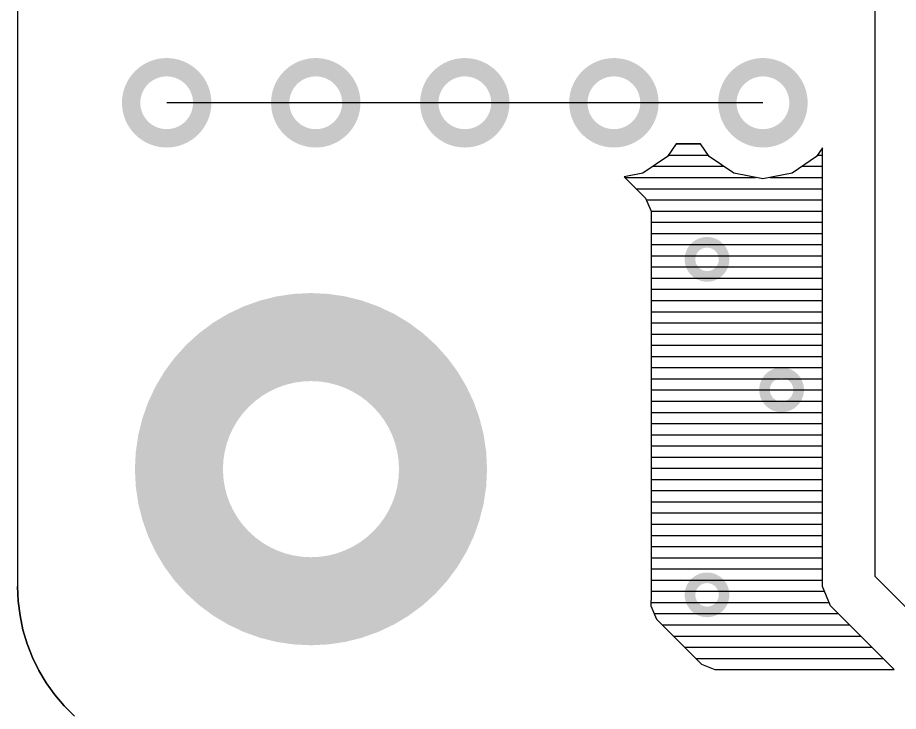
# Model space of a CAD drawing. Extents: x 295 to 953, y 10 to 290.
# Drawn here: x 580.48 to 610.49, y 71.74 to 95.38 of the extents above; entities that cross this region are included whole.
import ezdxf

# ---------------------------------------------------------------- set-up
doc = ezdxf.new("R2010")
doc.units = 0
doc.header["$LTSCALE"] = 5
doc.header["$MEASUREMENT"] = 0
doc.layers.get('0').update_dxf_attribs({"linetype": 'CONTINUOUS', "lineweight": 25})
doc.layers.add('130409_DV-DPH-A6_TOP', color=5, linetype='CONTINUOUS')

msp = doc.modelspace()

# ---------------------------------------------------------------- linework, layer by layer
for points, const_width in [([(584.346, 92.479, 1), (586.769, 92.479, 1)], 0.625), ([(589.426, 92.479, 1), (591.849, 92.479, 1)], 0.625), ([(594.506, 92.479, 1), (596.929, 92.479, 1)], 0.625), ([(599.586, 92.479, 1), (602.009, 92.479, 1)], 0.625), ([(604.666, 92.479, 1), (607.089, 92.479, 1)], 0.625), ([(603.392, 87.145, 1), (604.553, 87.145, 1)], 0.363), ([(585.975, 79.997, 1), (594.975, 79.997, 1)], 3), ([(605.932, 82.7, 1), (607.093, 82.7, 1)], 0.363), ([(603.392, 75.715, 1), (604.553, 75.715, 1)], 0.363)]:
    msp.add_lwpolyline(points, format="xyb", close=True, dxfattribs=dict(const_width=const_width))
at = {"layer": '130409_DV-DPH-A6_TOP', "color": 7}
for p, q in [((580.478, 263.995), (580.478, 75.999)), ((580.478, 263.995), (580.478, 75.999)), ((609.688, 112.545), (609.688, 76.35)), ((590.638, 92.479), (585.558, 92.479)), ((595.718, 92.479), (590.638, 92.479)), ((600.798, 92.479), (595.718, 92.479)), ((605.878, 92.479), (600.798, 92.479)), ((602.916, 91.082), (602.626, 90.645)), ((603.754, 91.082), (602.916, 91.082)), ((602.916, 91.077), (603.754, 91.077)), ((604.044, 90.645), (603.754, 91.082)), ((602.662, 90.696), (604.008, 90.696)), ((607.91, 90.945), (607.706, 90.645)), ((607.742, 90.696), (607.91, 90.696)), ((607.91, 76.701), (607.91, 90.945)), ((602.626, 90.645), (601.788, 90.086)), ((604.882, 90.086), (604.044, 90.645)), ((607.706, 90.645), (606.868, 90.086)), ((601.788, 90.086), (601.153, 89.959)), ((602.134, 90.315), (604.536, 90.315)), ((605.878, 89.888), (604.882, 90.086)), ((606.868, 90.086), (605.878, 89.888)), ((607.214, 90.315), (607.91, 90.315)), ((601.153, 89.959), (601.88, 89.233)), ((601.179, 89.934), (605.624, 89.934)), ((606.126, 89.934), (607.91, 89.934)), ((601.56, 89.553), (607.91, 89.553)), ((601.88, 89.233), (602.068, 88.786)), ((601.905, 89.172), (607.91, 89.172)), ((602.062, 88.791), (607.91, 88.791)), ((602.068, 88.786), (602.068, 75.715)), ((602.068, 88.41), (607.91, 88.41)), ((602.068, 88.029), (607.91, 88.029)), ((602.068, 87.648), (607.91, 87.648)), ((602.068, 87.267), (607.91, 87.267)), ((602.068, 86.886), (607.91, 86.886)), ((602.068, 86.505), (607.91, 86.505)), ((602.068, 86.124), (607.91, 86.124)), ((602.068, 85.743), (607.91, 85.743)), ((602.068, 85.362), (607.91, 85.362)), ((602.068, 84.981), (607.91, 84.981)), ((602.068, 84.6), (607.91, 84.6)), ((602.068, 84.219), (607.91, 84.219)), ((602.068, 83.838), (607.91, 83.838)), ((602.068, 83.457), (607.91, 83.457)), ((602.068, 83.076), (607.91, 83.076)), ((602.068, 82.695), (607.91, 82.695)), ((602.068, 82.314), (607.91, 82.314)), ((602.068, 81.933), (607.91, 81.933)), ((602.068, 81.552), (607.91, 81.552)), ((602.068, 81.171), (607.91, 81.171)), ((602.068, 80.79), (607.91, 80.79)), ((602.068, 80.409), (607.91, 80.409)), ((602.068, 80.028), (607.91, 80.028)), ((602.068, 79.647), (607.91, 79.647)), ((602.068, 79.266), (607.91, 79.266)), ((602.068, 78.885), (607.91, 78.885)), ((602.068, 78.504), (607.91, 78.504)), ((602.068, 78.123), (607.91, 78.123)), ((602.068, 77.742), (607.91, 77.742)), ((602.068, 77.361), (607.91, 77.361)), ((602.068, 76.98), (607.91, 76.98)), ((602.068, 76.599), (607.91, 76.599)), ((607.91, 75.994), (607.91, 76.701)), ((609.688, 76.35), (614.133, 71.905)), ((580.478, 75.999), (580.498, 75.502)), ((580.498, 75.502), (580.478, 75.999)), ((602.068, 76.218), (607.91, 76.218)), ((608.179, 75.339), (607.91, 75.994)), ((602.068, 75.715), (602.062, 75.339)), ((602.068, 75.837), (607.971, 75.837)), ((580.498, 75.502), (580.559, 75.009)), ((580.559, 75.009), (580.498, 75.502)), ((602.062, 75.456), (608.128, 75.456)), ((602.062, 75.339), (602.25, 74.892)), ((608.677, 74.841), (608.179, 75.339)), ((602.174, 75.075), (608.443, 75.075)), ((580.559, 75.009), (580.66, 74.526)), ((580.66, 74.526), (580.559, 75.009)), ((602.25, 74.892), (603.785, 73.358)), ((610.348, 73.17), (608.677, 74.841)), ((580.66, 74.526), (580.798, 74.049)), ((580.798, 74.049), (580.66, 74.526)), ((602.443, 74.694), (608.824, 74.694)), ((602.824, 74.313), (609.205, 74.313)), ((580.798, 74.049), (580.98, 73.586)), ((580.98, 73.586), (580.798, 74.049)), ((603.205, 73.932), (609.586, 73.932)), ((580.98, 73.586), (581.199, 73.139)), ((581.199, 73.139), (580.98, 73.586)), ((603.586, 73.551), (609.967, 73.551)), ((603.785, 73.358), (604.232, 73.17)), ((581.199, 73.139), (581.453, 72.718)), ((581.453, 72.718), (581.199, 73.139)), ((604.232, 73.17), (610.348, 73.17)), ((604.232, 73.17), (610.348, 73.17)), ((581.453, 72.718), (581.742, 72.311)), ((581.742, 72.311), (581.453, 72.718)), ((581.742, 72.311), (582.063, 71.935)), ((582.063, 71.935), (581.742, 72.311)), ((582.063, 71.935), (582.413, 71.585)), ((582.413, 71.585), (582.063, 71.935))]:
    msp.add_line(p, q, dxfattribs=at)

doc.saveas('drawing.dxf')
